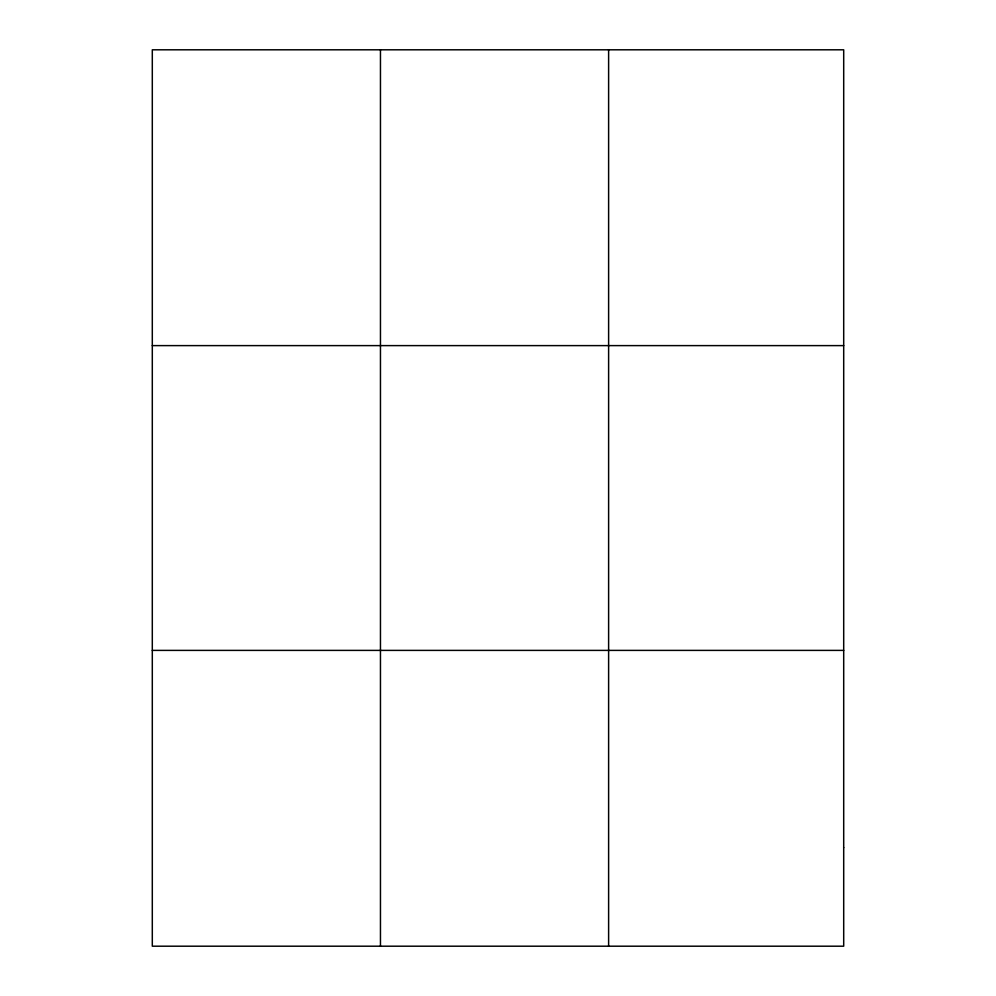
<?xml version="1.0" encoding="UTF-8"?>
<svg xmlns="http://www.w3.org/2000/svg" width="996" height="996" viewBox="0 0 996 996"><rect width="100%" height="100%" fill="white"/><g stroke="black" fill="none" stroke-linecap="round" stroke-linejoin="round"><path stroke-width="1.49" d="M380.46 946.2L380.46 49.8M608.618 946.2L608.618 49.8M152.301 345.612L843.699 345.612M152.301 650.388L843.699 650.388M843.699 847.596L843.699 946.2L152.301 946.2L152.301 49.8L843.699 49.8L843.699 847.596"/></g></svg>
